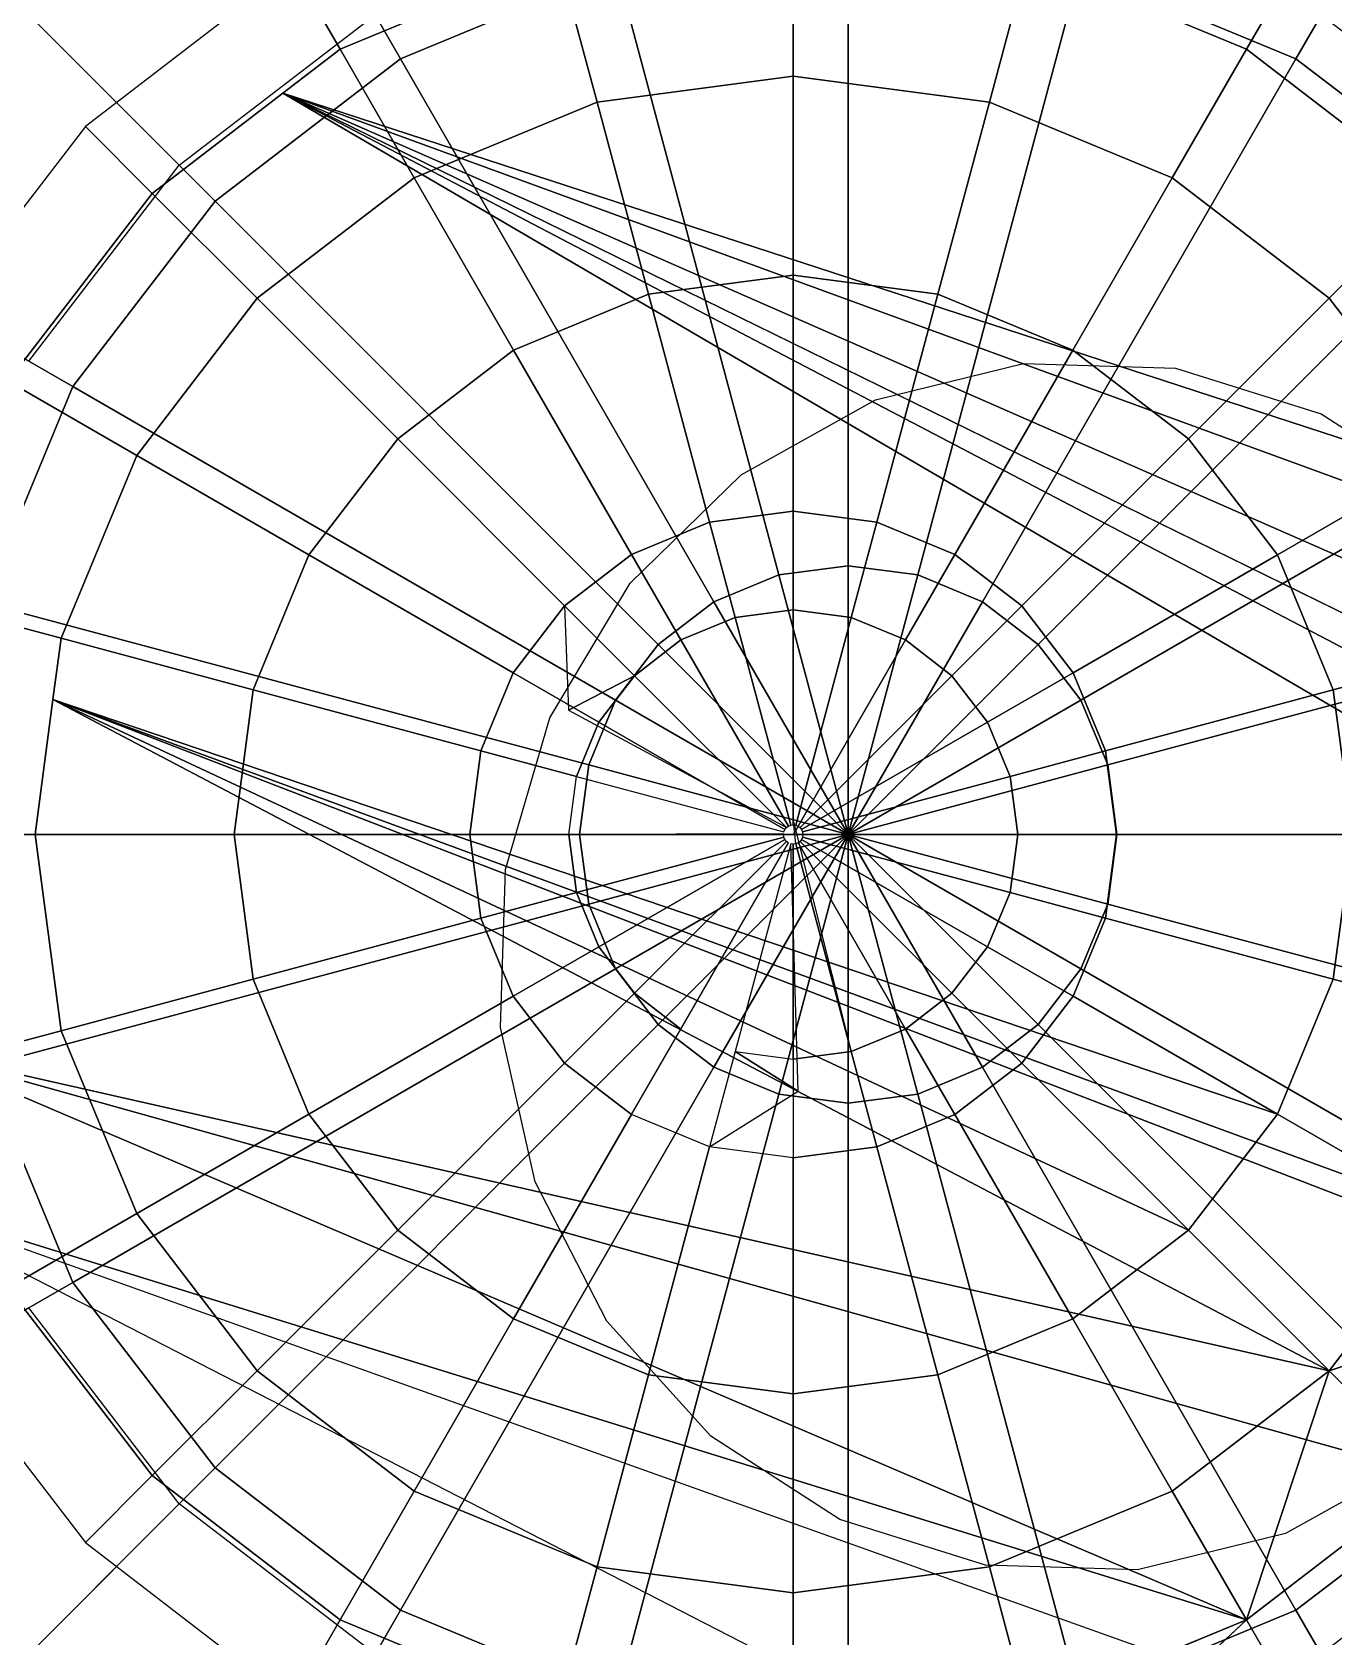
# Model space of a CAD drawing. Header units: metres. Extents: x 0 to 0.292, y 0 to 0.484.
# Drawn here: x 0.2359 to 0.24235, y 0.19054 to 0.19848 of the extents above; entities that cross this region are included whole.
import ezdxf

# ---------------------------------------------------------------- set-up
doc = ezdxf.new("R2010")
doc.units = ezdxf.units.M

msp = doc.modelspace()

# ---------------------------------------------------------------- linework, layer by layer
at = {"layer": '[0020_Red]'}
for p in [(0.2396954, 0.1945505, 0.1220666), (0.2396232, 0.194512, 0.1220666)]:
    msp.add_line(p, (0.2396713, 0.1945088, 0.121937), dxfattribs=at)
for points, invisible_edges in [([(0.237428, 0.1983942, 0.1074659), (0.2383888, 0.199295, 0.1056558), (0.2371937, 0.1988, 0.1056558)], 1), ([(0.2383888, 0.199295, 0.1056558), (0.237428, 0.1983942, 0.1074659), (0.2385101, 0.1988424, 0.1074659)], 1), ([(0.2387002, 0.198133, 0.1096583), (0.2396713, 0.1989952, 0.1074659), (0.2385101, 0.1988424, 0.1074659)], 1), ([(0.2396713, 0.1989952, 0.1074659), (0.2387002, 0.198133, 0.1096583), (0.2396713, 0.1982609, 0.1096583)], 1), ([(0.2396713, 0.1982609, 0.1096583), (0.2408324, 0.1988424, 0.1074659), (0.2396713, 0.1989952, 0.1074659)], 1), ([(0.2377952, 0.1977582, 0.1096583), (0.2385101, 0.1988424, 0.1074659), (0.237428, 0.1983942, 0.1074659)], 1), ([(0.2385101, 0.1988424, 0.1074659), (0.2377952, 0.1977582, 0.1096583), (0.2387002, 0.198133, 0.1096583)], 1), ([(0.2408324, 0.1988424, 0.1074659), (0.2396713, 0.1982609, 0.1096583), (0.2406424, 0.198133, 0.1096583)], 1), ([(0.2406424, 0.198133, 0.1096583), (0.2419145, 0.1983942, 0.1074659), (0.2408324, 0.1988424, 0.1074659)], 1), ([(0.2421488, 0.1988, 0.1056558), (0.2408324, 0.1988424, 0.1074659), (0.2419145, 0.1983942, 0.1074659)], 1), ([(0.2361675, 0.1980125, 0.1056558), (0.237428, 0.1983942, 0.1074659), (0.2371937, 0.1988, 0.1056558)], 1), ([(0.2419145, 0.1983942, 0.1074659), (0.243175, 0.1980125, 0.1056558), (0.2421488, 0.1988, 0.1056558)], 1), ([(0.237428, 0.1983942, 0.1074659), (0.2361675, 0.1980125, 0.1056558), (0.2364989, 0.1976812, 0.1074659)], 13), ([(0.237428, 0.1983942, 0.1074659), (0.2364989, 0.1976812, 0.1074659), (0.2371442, 0.1981764, 0.1074659)], 1), ([(0.2377952, 0.1977582, 0.1096583), (0.237428, 0.1983942, 0.1074659), (0.2371442, 0.1981764, 0.1074659)], 12), ([(0.2419145, 0.1983942, 0.1074659), (0.2406424, 0.198133, 0.1096583), (0.2415473, 0.1977582, 0.1096583)], 1), ([(0.2415473, 0.1977582, 0.1096583), (0.2428436, 0.1976812, 0.1074659), (0.2419145, 0.1983942, 0.1074659)], 1), ([(0.243175, 0.1980125, 0.1056558), (0.2419145, 0.1983942, 0.1074659), (0.2428436, 0.1976812, 0.1074659)], 1), ([(0.238955, 0.1971821, 0.1135604), (0.2396713, 0.1982609, 0.1096583), (0.2387002, 0.198133, 0.1096583)], 1), ([(0.2396713, 0.1982609, 0.1096583), (0.238955, 0.1971821, 0.1135604), (0.2396713, 0.1972764, 0.1135604)], 1), ([(0.2396713, 0.1972764, 0.1135604), (0.2406424, 0.198133, 0.1096583), (0.2396713, 0.1982609, 0.1096583)], 1), ([(0.2370181, 0.1971619, 0.1096583), (0.2371442, 0.1981764, 0.1074659), (0.2364989, 0.1976812, 0.1074659)], 1), ([(0.2371442, 0.1981764, 0.1074659), (0.2370181, 0.1971619, 0.1096583), (0.2377952, 0.1977582, 0.1096583)], 13), ([(0.2446263, 0.1945088, 0.1056558), (0.2444353, 0.1957981, 0.1056585), (0.2371442, 0.1981764, 0.1074659)], 1), ([(0.2444353, 0.1957981, 0.1056585), (0.2440048, 0.19567, 0.1074659), (0.2371442, 0.1981764, 0.1074659)], 1), ([(0.2382875, 0.1969056, 0.1135604), (0.2387002, 0.198133, 0.1096583), (0.2377952, 0.1977582, 0.1096583)], 1), ([(0.2387002, 0.198133, 0.1096583), (0.2382875, 0.1969056, 0.1135604), (0.238955, 0.1971821, 0.1135604)], 1), ([(0.2406424, 0.198133, 0.1096583), (0.2396713, 0.1972764, 0.1135604), (0.2403876, 0.1971821, 0.1135604)], 1), ([(0.2403876, 0.1971821, 0.1135604), (0.2415473, 0.1977582, 0.1096583), (0.2406424, 0.198133, 0.1096583)], 1), ([(0.2353801, 0.1969863, 0.1056558), (0.2364989, 0.1976812, 0.1074659), (0.2361675, 0.1980125, 0.1056558)], 1), ([(0.2370181, 0.1971619, 0.1096583), (0.2382875, 0.1969056, 0.1135604), (0.2377952, 0.1977582, 0.1096583)], 1), ([(0.2415473, 0.1977582, 0.1096583), (0.2403876, 0.1971821, 0.1135604), (0.241055, 0.1969056, 0.1135604)], 1), ([(0.241055, 0.1969056, 0.1135604), (0.2423244, 0.1971619, 0.1096583), (0.2415473, 0.1977582, 0.1096583)], 1), ([(0.2428436, 0.1976812, 0.1074659), (0.2415473, 0.1977582, 0.1096583), (0.2423244, 0.1971619, 0.1096583)], 1), ([(0.2364989, 0.1976812, 0.1074659), (0.2353801, 0.1969863, 0.1056558), (0.2357859, 0.196752, 0.1074659)], 1), ([(0.2357859, 0.196752, 0.1074659), (0.2370181, 0.1971619, 0.1096583), (0.2364989, 0.1976812, 0.1074659)], 1), ([(0.2423244, 0.1971619, 0.1096583), (0.2435566, 0.196752, 0.1074659), (0.2428436, 0.1976812, 0.1074659)], 1), ([(0.239257, 0.1960547, 0.1170222), (0.2396713, 0.1972764, 0.1135604), (0.238955, 0.1971821, 0.1135604)], 1), ([(0.2396713, 0.1972764, 0.1135604), (0.239257, 0.1960547, 0.1170222), (0.2396713, 0.1961093, 0.1170222)], 1), ([(0.2396713, 0.1961093, 0.1170222), (0.2403876, 0.1971821, 0.1135604), (0.2396713, 0.1972764, 0.1135604)], 1), ([(0.238871, 0.1958948, 0.1170222), (0.238955, 0.1971821, 0.1135604), (0.2382875, 0.1969056, 0.1135604)], 1), ([(0.238955, 0.1971821, 0.1135604), (0.238871, 0.1958948, 0.1170222), (0.239257, 0.1960547, 0.1170222)], 1), ([(0.2403876, 0.1971821, 0.1135604), (0.2396713, 0.1961093, 0.1170222), (0.2400855, 0.1960547, 0.1170222)], 1), ([(0.2400855, 0.1960547, 0.1170222), (0.241055, 0.1969056, 0.1135604), (0.2403876, 0.1971821, 0.1135604)], 1), ([(0.2370181, 0.1971619, 0.1096583), (0.2357859, 0.196752, 0.1074659), (0.2364219, 0.1963848, 0.1096583)], 1), ([(0.2364219, 0.1963848, 0.1096583), (0.2377143, 0.1964658, 0.1135604), (0.2370181, 0.1971619, 0.1096583)], 1), ([(0.2382875, 0.1969056, 0.1135604), (0.2370181, 0.1971619, 0.1096583), (0.2377143, 0.1964658, 0.1135604)], 1), ([(0.2423244, 0.1971619, 0.1096583), (0.241055, 0.1969056, 0.1135604), (0.2416282, 0.1964658, 0.1135604)], 1), ([(0.2416282, 0.1964658, 0.1135604), (0.2429207, 0.1963848, 0.1096583), (0.2423244, 0.1971619, 0.1096583)], 1), ([(0.2435566, 0.196752, 0.1074659), (0.2423244, 0.1971619, 0.1096583), (0.2429207, 0.1963848, 0.1096583)], 1), ([(0.2377143, 0.1964658, 0.1135604), (0.238871, 0.1958948, 0.1170222), (0.2382875, 0.1969056, 0.1135604)], 1), ([(0.241055, 0.1969056, 0.1135604), (0.2400855, 0.1960547, 0.1170222), (0.2404715, 0.1958948, 0.1170222)], 1), ([(0.2404715, 0.1958948, 0.1170222), (0.2416282, 0.1964658, 0.1135604), (0.241055, 0.1969056, 0.1135604)], 1), ([(0.2353377, 0.19567, 0.1074659), (0.2364219, 0.1963848, 0.1096583), (0.2357859, 0.196752, 0.1074659)], 1), ([(0.2377143, 0.1964658, 0.1135604), (0.2364219, 0.1963848, 0.1096583), (0.2372745, 0.1958926, 0.1135604)], 1), ([(0.2372745, 0.1958926, 0.1135604), (0.2385396, 0.1956405, 0.1170222), (0.2377143, 0.1964658, 0.1135604)], 1), ([(0.238871, 0.1958948, 0.1170222), (0.2377143, 0.1964658, 0.1135604), (0.2385396, 0.1956405, 0.1170222)], 1), ([(0.2416282, 0.1964658, 0.1135604), (0.2404715, 0.1958948, 0.1170222), (0.240803, 0.1956405, 0.1170222)], 1), ([(0.240803, 0.1956405, 0.1170222), (0.242068, 0.1958926, 0.1135604), (0.2416282, 0.1964658, 0.1135604)], 1), ([(0.2429207, 0.1963848, 0.1096583), (0.2416282, 0.1964658, 0.1135604), (0.242068, 0.1958926, 0.1135604)], 1), ([(0.2364219, 0.1963848, 0.1096583), (0.2353377, 0.19567, 0.1074659), (0.236047, 0.1954799, 0.1096583)], 1), ([(0.236047, 0.1954799, 0.1096583), (0.2372745, 0.1958926, 0.1135604), (0.2364219, 0.1963848, 0.1096583)], 1), ([(0.242068, 0.1958926, 0.1135604), (0.2432955, 0.1954799, 0.1096583), (0.2429207, 0.1963848, 0.1096583)], 1), ([(0.2391156, 0.1954712, 0.1222011), (0.239257, 0.1960547, 0.1170222), (0.238871, 0.1958948, 0.1170222)], 1), ([(0.239257, 0.1960547, 0.1170222), (0.2391156, 0.1954712, 0.1222011), (0.2393836, 0.1955822, 0.1222011)], 1), ([(0.2393836, 0.1955822, 0.1222011), (0.2396713, 0.1961093, 0.1170222), (0.239257, 0.1960547, 0.1170222)], 1), ([(0.2396713, 0.1961093, 0.1170222), (0.2393836, 0.1955822, 0.1222011), (0.2396713, 0.1956201, 0.1222011)], 1), ([(0.2396713, 0.1956201, 0.1222011), (0.2400855, 0.1960547, 0.1170222), (0.2396713, 0.1961093, 0.1170222)], 1), ([(0.2400855, 0.1960547, 0.1170222), (0.2396713, 0.1956201, 0.1222011), (0.2399589, 0.1955822, 0.1222011)], 1), ([(0.2399589, 0.1955822, 0.1222011), (0.2404715, 0.1958948, 0.1170222), (0.2400855, 0.1960547, 0.1170222)], 1), ([(0.2385396, 0.1956405, 0.1170222), (0.2391156, 0.1954712, 0.1222011), (0.238871, 0.1958948, 0.1170222)], 1), ([(0.2404715, 0.1958948, 0.1170222), (0.2399589, 0.1955822, 0.1222011), (0.2402269, 0.1954712, 0.1222011)], 1), ([(0.2402269, 0.1954712, 0.1222011), (0.240803, 0.1956405, 0.1170222), (0.2404715, 0.1958948, 0.1170222)], 1), ([(0.2372745, 0.1958926, 0.1135604), (0.236047, 0.1954799, 0.1096583), (0.236998, 0.1952251, 0.1135604)], 1), ([(0.236998, 0.1952251, 0.1135604), (0.2382852, 0.195309, 0.1170222), (0.2372745, 0.1958926, 0.1135604)], 1), ([(0.2385396, 0.1956405, 0.1170222), (0.2372745, 0.1958926, 0.1135604), (0.2382852, 0.195309, 0.1170222)], 1), ([(0.242068, 0.1958926, 0.1135604), (0.240803, 0.1956405, 0.1170222), (0.2410573, 0.195309, 0.1170222)], 1), ([(0.2410573, 0.195309, 0.1170222), (0.2423445, 0.1952251, 0.1135604), (0.242068, 0.1958926, 0.1135604)], 1), ([(0.2432955, 0.1954799, 0.1096583), (0.242068, 0.1958926, 0.1135604), (0.2423445, 0.1952251, 0.1135604)], 1), ([(0.2359192, 0.1945088, 0.1096583), (0.2353377, 0.19567, 0.1074659), (0.2351848, 0.1945088, 0.1074659)], 1), ([(0.2353377, 0.19567, 0.1074659), (0.2359192, 0.1945088, 0.1096583), (0.236007, 0.1951761, 0.1096583)], 13), ([(0.2353377, 0.19567, 0.1074659), (0.236007, 0.1951761, 0.1096583), (0.236047, 0.1954799, 0.1096583)], 1), ([(0.2382852, 0.195309, 0.1170222), (0.2388855, 0.1952946, 0.1222011), (0.2385396, 0.1956405, 0.1170222)], 1), ([(0.2391156, 0.1954712, 0.1222011), (0.2385396, 0.1956405, 0.1170222), (0.2388855, 0.1952946, 0.1222011)], 1), ([(0.2396472, 0.1945505, 0.1220666), (0.2393836, 0.1955822, 0.1222011), (0.2391156, 0.1954712, 0.1222011)], 1), ([(0.2396588, 0.1945554, 0.1220666), (0.2396713, 0.1956201, 0.1222011), (0.2393836, 0.1955822, 0.1222011)], 1), ([(0.2393836, 0.1955822, 0.1222011), (0.2396472, 0.1945505, 0.1220666), (0.2396588, 0.1945554, 0.1220666)], 1), ([(0.2396713, 0.1956201, 0.1222011), (0.2396588, 0.1945554, 0.1220666), (0.2396713, 0.194557, 0.1220666)], 1), ([(0.2396837, 0.1945554, 0.1220666), (0.2396713, 0.1956201, 0.1222011), (0.2396713, 0.194557, 0.1220666)], 1), ([(0.2396713, 0.1956201, 0.1222011), (0.2396837, 0.1945554, 0.1220666), (0.2399589, 0.1955822, 0.1222011)], 1), ([(0.2396954, 0.1945505, 0.1220666), (0.2399589, 0.1955822, 0.1222011), (0.2396837, 0.1945554, 0.1220666)], 1), ([(0.2399589, 0.1955822, 0.1222011), (0.2396954, 0.1945505, 0.1220666), (0.2402269, 0.1954712, 0.1222011)], 1), ([(0.240803, 0.1956405, 0.1170222), (0.2402269, 0.1954712, 0.1222011), (0.2404571, 0.1952946, 0.1222011)], 1), ([(0.2404571, 0.1952946, 0.1222011), (0.2410573, 0.195309, 0.1170222), (0.240803, 0.1956405, 0.1170222)], 1), ([(0.236007, 0.1951761, 0.1096583), (0.236998, 0.1952251, 0.1135604), (0.236047, 0.1954799, 0.1096583)], 1), ([(0.2396372, 0.1945429, 0.1220666), (0.2391156, 0.1954712, 0.1222011), (0.2388855, 0.1952946, 0.1222011)], 1), ([(0.2391156, 0.1954712, 0.1222011), (0.2396372, 0.1945429, 0.1220666), (0.2396472, 0.1945505, 0.1220666)], 1), ([(0.2397053, 0.1945429, 0.1220666), (0.2402269, 0.1954712, 0.1222011), (0.2396954, 0.1945505, 0.1220666)], 1), ([(0.2402269, 0.1954712, 0.1222011), (0.2397053, 0.1945429, 0.1220666), (0.2404571, 0.1952946, 0.1222011)], 1), ([(0.2424388, 0.1945088, 0.1135604), (0.2432955, 0.1954799, 0.1096583), (0.2423445, 0.1952251, 0.1135604)], 1), ([(0.2382852, 0.195309, 0.1170222), (0.236998, 0.1952251, 0.1135604), (0.2381253, 0.194923, 0.1170222)], 1), ([(0.2381253, 0.194923, 0.1170222), (0.2387089, 0.1950644, 0.1222011), (0.2382852, 0.195309, 0.1170222)], 1), ([(0.2388855, 0.1952946, 0.1222011), (0.2382852, 0.195309, 0.1170222), (0.2387089, 0.1950644, 0.1222011)], 1), ([(0.2396295, 0.1945329, 0.1220666), (0.2388855, 0.1952946, 0.1222011), (0.2387089, 0.1950644, 0.1222011)], 1), ([(0.2388855, 0.1952946, 0.1222011), (0.2396295, 0.1945329, 0.1220666), (0.2396372, 0.1945429, 0.1220666)], 1), ([(0.239713, 0.1945329, 0.1220666), (0.2404571, 0.1952946, 0.1222011), (0.2397053, 0.1945429, 0.1220666)], 1), ([(0.2404571, 0.1952946, 0.1222011), (0.239713, 0.1945329, 0.1220666), (0.2406337, 0.1950644, 0.1222011)], 1), ([(0.2410573, 0.195309, 0.1170222), (0.2404571, 0.1952946, 0.1222011), (0.2406337, 0.1950644, 0.1222011)], 1), ([(0.2406337, 0.1950644, 0.1222011), (0.2412172, 0.194923, 0.1170222), (0.2410573, 0.195309, 0.1170222)], 1), ([(0.2423445, 0.1952251, 0.1135604), (0.2410573, 0.195309, 0.1170222), (0.2412172, 0.194923, 0.1170222)], 1), ([(0.236998, 0.1952251, 0.1135604), (0.2359192, 0.1945088, 0.1096583), (0.2369037, 0.1945088, 0.1135604)], 1), ([(0.2359192, 0.1945088, 0.1096583), (0.236998, 0.1952251, 0.1135604), (0.236007, 0.1951761, 0.1096583)], 3), ([(0.2380708, 0.1945088, 0.1170222), (0.236998, 0.1952251, 0.1135604), (0.2369037, 0.1945088, 0.1135604)], 1), ([(0.236998, 0.1952251, 0.1135604), (0.2380708, 0.1945088, 0.1170222), (0.2381253, 0.194923, 0.1170222)], 1), ([(0.2412717, 0.1945088, 0.1170222), (0.2423445, 0.1952251, 0.1135604), (0.2412172, 0.194923, 0.1170222)], 1), ([(0.2423445, 0.1952251, 0.1135604), (0.2412717, 0.1945088, 0.1170222), (0.2424388, 0.1945088, 0.1135604)], 1), ([(0.2387089, 0.1950644, 0.1222011), (0.2381253, 0.194923, 0.1170222), (0.2385978, 0.1947964, 0.1222011)], 1), ([(0.2396247, 0.1945213, 0.1220666), (0.2387089, 0.1950644, 0.1222011), (0.2385978, 0.1947964, 0.1222011)], 1), ([(0.2387089, 0.1950644, 0.1222011), (0.2396247, 0.1945213, 0.1220666), (0.2396295, 0.1945329, 0.1220666)], 1), ([(0.2397178, 0.1945213, 0.1220666), (0.2406337, 0.1950644, 0.1222011), (0.239713, 0.1945329, 0.1220666)], 1), ([(0.2406337, 0.1950644, 0.1222011), (0.2397178, 0.1945213, 0.1220666), (0.2407447, 0.1947964, 0.1222011)], 1), ([(0.2412172, 0.194923, 0.1170222), (0.2406337, 0.1950644, 0.1222011), (0.2407447, 0.1947964, 0.1222011)], 1), ([(0.2380708, 0.1945088, 0.1170222), (0.2385978, 0.1947964, 0.1222011), (0.2381253, 0.194923, 0.1170222)], 1), ([(0.2407447, 0.1947964, 0.1222011), (0.2412717, 0.1945088, 0.1170222), (0.2412172, 0.194923, 0.1170222)], 1), ([(0.2385978, 0.1947964, 0.1222011), (0.2380708, 0.1945088, 0.1170222), (0.23856, 0.1945088, 0.1222011)], 1), ([(0.2397195, 0.1945088, 0.1220666), (0.2407447, 0.1947964, 0.1222011), (0.2397178, 0.1945213, 0.1220666)], 1), ([(0.2407447, 0.1947964, 0.1222011), (0.2397195, 0.1945088, 0.1220666), (0.2407825, 0.1945088, 0.1222011)], 1), ([(0.2412717, 0.1945088, 0.1170222), (0.2407447, 0.1947964, 0.1222011), (0.2407825, 0.1945088, 0.1222011)], 1), ([(0.2353258, 0.1934382, 0.1074659), (0.236047, 0.1935377, 0.1096583), (0.2351848, 0.1945088, 0.1074659)], 3), ([(0.2351848, 0.1945088, 0.1074659), (0.236047, 0.1935377, 0.1096583), (0.2359192, 0.1945088, 0.1096583)], 1), ([(0.236998, 0.1937925, 0.1135604), (0.2359192, 0.1945088, 0.1096583), (0.236047, 0.1935377, 0.1096583)], 1), ([(0.2359192, 0.1945088, 0.1096583), (0.236998, 0.1937925, 0.1135604), (0.2369037, 0.1945088, 0.1135604)], 1), ([(0.2381253, 0.1940946, 0.1170222), (0.2369037, 0.1945088, 0.1135604), (0.236998, 0.1937925, 0.1135604)], 1), ([(0.2369037, 0.1945088, 0.1135604), (0.2381253, 0.1940946, 0.1170222), (0.2380708, 0.1945088, 0.1170222)], 1), ([(0.2385978, 0.1942212, 0.1222011), (0.2380708, 0.1945088, 0.1170222), (0.2381253, 0.1940946, 0.1170222)], 1), ([(0.2380708, 0.1945088, 0.1170222), (0.2385978, 0.1942212, 0.1222011), (0.23856, 0.1945088, 0.1222011)], 1), ([(0.2385978, 0.1942212, 0.1222011), (0.2396232, 0.194512, 0.1220666), (0.23856, 0.1945088, 0.1222011)], 1), ([(0.2396232, 0.194512, 0.1220666), (0.2385978, 0.1942212, 0.1222011), (0.2396247, 0.1944963, 0.1220666)], 1), ([(0.2387089, 0.1939532, 0.1222011), (0.2396247, 0.1944963, 0.1220666), (0.2385978, 0.1942212, 0.1222011)], 1), ([(0.2396247, 0.1944963, 0.1220666), (0.2387089, 0.1939532, 0.1222011), (0.2396295, 0.1944847, 0.1220666)], 1), ([(0.2388855, 0.193723, 0.1222011), (0.2396295, 0.1944847, 0.1220666), (0.2387089, 0.1939532, 0.1222011)], 1), ([(0.2396295, 0.1944847, 0.1220666), (0.2388855, 0.193723, 0.1222011), (0.2396372, 0.1944747, 0.1220666)], 1), ([(0.2391156, 0.1935464, 0.1222011), (0.2396372, 0.1944747, 0.1220666), (0.2388855, 0.193723, 0.1222011)], 1), ([(0.2396372, 0.1944747, 0.1220666), (0.2391156, 0.1935464, 0.1222011), (0.2396472, 0.1944671, 0.1220666)], 1), ([(0.2399589, 0.1934354, 0.1222011), (0.2396954, 0.1944671, 0.1220666), (0.2396837, 0.1944622, 0.1220666)], 1), ([(0.2402269, 0.1935464, 0.1222011), (0.2397053, 0.1944747, 0.1220666), (0.2396954, 0.1944671, 0.1220666)], 1), ([(0.2396954, 0.1944671, 0.1220666), (0.2399589, 0.1934354, 0.1222011), (0.2402269, 0.1935464, 0.1222011)], 1), ([(0.2404571, 0.193723, 0.1222011), (0.239713, 0.1944847, 0.1220666), (0.2397053, 0.1944747, 0.1220666)], 1), ([(0.2397053, 0.1944747, 0.1220666), (0.2402269, 0.1935464, 0.1222011), (0.2404571, 0.193723, 0.1222011)], 1), ([(0.2406337, 0.1939532, 0.1222011), (0.2397178, 0.1944963, 0.1220666), (0.239713, 0.1944847, 0.1220666)], 1), ([(0.239713, 0.1944847, 0.1220666), (0.2404571, 0.193723, 0.1222011), (0.2406337, 0.1939532, 0.1222011)], 1), ([(0.2407447, 0.1942212, 0.1222011), (0.2397195, 0.1945088, 0.1220666), (0.2397178, 0.1944963, 0.1220666)], 1), ([(0.2397178, 0.1944963, 0.1220666), (0.2406337, 0.1939532, 0.1222011), (0.2407447, 0.1942212, 0.1222011)], 1), ([(0.2397195, 0.1945088, 0.1220666), (0.2407447, 0.1942212, 0.1222011), (0.2407825, 0.1945088, 0.1222011)], 1), ([(0.2412717, 0.1945088, 0.1170222), (0.2407447, 0.1942212, 0.1222011), (0.2412172, 0.1940946, 0.1170222)], 1), ([(0.2407447, 0.1942212, 0.1222011), (0.2412717, 0.1945088, 0.1170222), (0.2407825, 0.1945088, 0.1222011)], 1), ([(0.2424388, 0.1945088, 0.1135604), (0.2412172, 0.1940946, 0.1170222), (0.2423445, 0.1937925, 0.1135604)], 1), ([(0.2412172, 0.1940946, 0.1170222), (0.2424388, 0.1945088, 0.1135604), (0.2412717, 0.1945088, 0.1170222)], 1), ([(0.2434233, 0.1945088, 0.1096583), (0.2423445, 0.1937925, 0.1135604), (0.2432955, 0.1935377, 0.1096583)], 1), ([(0.2423445, 0.1937925, 0.1135604), (0.2434233, 0.1945088, 0.1096583), (0.2424388, 0.1945088, 0.1135604)], 1), ([(0.2396713, 0.1933975, 0.1222011), (0.2396588, 0.1944622, 0.1220666), (0.2393836, 0.1934354, 0.1222011)], 1), ([(0.2396588, 0.1944622, 0.1220666), (0.2396713, 0.1933975, 0.1222011), (0.2396713, 0.1944606, 0.1220666)], 1), ([(0.2396713, 0.1944606, 0.1220666), (0.2399589, 0.1934354, 0.1222011), (0.2396837, 0.1944622, 0.1220666)], 1), ([(0.2399589, 0.1934354, 0.1222011), (0.2396713, 0.1944606, 0.1220666), (0.2396713, 0.1933975, 0.1222011)], 1), ([(0.2381253, 0.1940946, 0.1170222), (0.2387089, 0.1939532, 0.1222011), (0.2385978, 0.1942212, 0.1222011)], 1), ([(0.2406337, 0.1939532, 0.1222011), (0.2412172, 0.1940946, 0.1170222), (0.2407447, 0.1942212, 0.1222011)], 1), ([(0.236998, 0.1937925, 0.1135604), (0.2382852, 0.1937086, 0.1170222), (0.2381253, 0.1940946, 0.1170222)], 1), ([(0.2387089, 0.1939532, 0.1222011), (0.2381253, 0.1940946, 0.1170222), (0.2382852, 0.1937086, 0.1170222)], 1), ([(0.2412172, 0.1940946, 0.1170222), (0.2406337, 0.1939532, 0.1222011), (0.2410573, 0.1937086, 0.1170222)], 1), ([(0.2410573, 0.1937086, 0.1170222), (0.2423445, 0.1937925, 0.1135604), (0.2412172, 0.1940946, 0.1170222)], 1), ([(0.2382852, 0.1937086, 0.1170222), (0.2388855, 0.193723, 0.1222011), (0.2387089, 0.1939532, 0.1222011)], 1), ([(0.2404571, 0.193723, 0.1222011), (0.2410573, 0.1937086, 0.1170222), (0.2406337, 0.1939532, 0.1222011)], 1), ([(0.236047, 0.1935377, 0.1096583), (0.2372745, 0.193125, 0.1135604), (0.236998, 0.1937925, 0.1135604)], 1), ([(0.2382852, 0.1937086, 0.1170222), (0.236998, 0.1937925, 0.1135604), (0.2372745, 0.193125, 0.1135604)], 1), ([(0.2423445, 0.1937925, 0.1135604), (0.2410573, 0.1937086, 0.1170222), (0.242068, 0.193125, 0.1135604)], 1), ([(0.242068, 0.193125, 0.1135604), (0.2432955, 0.1935377, 0.1096583), (0.2423445, 0.1937925, 0.1135604)], 1), ([(0.2372745, 0.193125, 0.1135604), (0.2385396, 0.1933771, 0.1170222), (0.2382852, 0.1937086, 0.1170222)], 1), ([(0.2388855, 0.193723, 0.1222011), (0.2382852, 0.1937086, 0.1170222), (0.2385396, 0.1933771, 0.1170222)], 1), ([(0.238871, 0.1931228, 0.1170222), (0.2388855, 0.193723, 0.1222011), (0.2385396, 0.1933771, 0.1170222)], 1), ([(0.2388855, 0.193723, 0.1222011), (0.238871, 0.1931228, 0.1170222), (0.2391156, 0.1935464, 0.1222011)], 1), ([(0.2404715, 0.1931228, 0.1170222), (0.2404571, 0.193723, 0.1222011), (0.2402269, 0.1935464, 0.1222011)], 1), ([(0.2404571, 0.193723, 0.1222011), (0.2404715, 0.1931228, 0.1170222), (0.240803, 0.1933771, 0.1170222)], 1), ([(0.2410573, 0.1937086, 0.1170222), (0.2404571, 0.193723, 0.1222011), (0.240803, 0.1933771, 0.1170222)], 1), ([(0.240803, 0.1933771, 0.1170222), (0.242068, 0.193125, 0.1135604), (0.2410573, 0.1937086, 0.1170222)], 1), ([(0.236047, 0.1935377, 0.1096583), (0.2353258, 0.1934382, 0.1074659), (0.2353377, 0.1933476, 0.1074659)], 1), ([(0.2353377, 0.1933476, 0.1074659), (0.2364219, 0.1926328, 0.1096583), (0.236047, 0.1935377, 0.1096583)], 1), ([(0.2372745, 0.193125, 0.1135604), (0.236047, 0.1935377, 0.1096583), (0.2364219, 0.1926328, 0.1096583)], 1), ([(0.2399589, 0.1934354, 0.1222011), (0.2404715, 0.1931228, 0.1170222), (0.2402269, 0.1935464, 0.1222011)], 1), ([(0.2432955, 0.1935377, 0.1096583), (0.242068, 0.193125, 0.1135604), (0.2429207, 0.1926328, 0.1096583)], 1), ([(0.2399589, 0.1934354, 0.1222011), (0.2396713, 0.1929083, 0.1170222), (0.2400855, 0.1929629, 0.1170222)], 1), ([(0.2396713, 0.1929083, 0.1170222), (0.2399589, 0.1934354, 0.1222011), (0.2396713, 0.1933975, 0.1222011)], 1), ([(0.2404715, 0.1931228, 0.1170222), (0.2399589, 0.1934354, 0.1222011), (0.2400855, 0.1929629, 0.1170222)], 1), ([(0.2385396, 0.1933771, 0.1170222), (0.2372745, 0.193125, 0.1135604), (0.2377143, 0.1925518, 0.1135604)], 1), ([(0.2382875, 0.192112, 0.1135604), (0.2385396, 0.1933771, 0.1170222), (0.2377143, 0.1925518, 0.1135604)], 1), ([(0.2385396, 0.1933771, 0.1170222), (0.2382875, 0.192112, 0.1135604), (0.238871, 0.1931228, 0.1170222)], 1), ([(0.241055, 0.192112, 0.1135604), (0.240803, 0.1933771, 0.1170222), (0.2404715, 0.1931228, 0.1170222)], 1), ([(0.240803, 0.1933771, 0.1170222), (0.241055, 0.192112, 0.1135604), (0.2416282, 0.1925518, 0.1135604)], 1), ([(0.242068, 0.193125, 0.1135604), (0.240803, 0.1933771, 0.1170222), (0.2416282, 0.1925518, 0.1135604)], 1), ([(0.2364219, 0.1926328, 0.1096583), (0.2353377, 0.1933476, 0.1074659), (0.2357859, 0.1922656, 0.1074659)], 1), ([(0.2364219, 0.1926328, 0.1096583), (0.2377143, 0.1925518, 0.1135604), (0.2372745, 0.193125, 0.1135604)], 1), ([(0.2382875, 0.192112, 0.1135604), (0.239257, 0.1929629, 0.1170222), (0.238871, 0.1931228, 0.1170222)], 1), ([(0.2403876, 0.1918355, 0.1135604), (0.2404715, 0.1931228, 0.1170222), (0.2400855, 0.1929629, 0.1170222)], 1), ([(0.2404715, 0.1931228, 0.1170222), (0.2403876, 0.1918355, 0.1135604), (0.241055, 0.192112, 0.1135604)], 1), ([(0.2416282, 0.1925518, 0.1135604), (0.2429207, 0.1926328, 0.1096583), (0.242068, 0.193125, 0.1135604)], 1), ([(0.239257, 0.1929629, 0.1170222), (0.2382875, 0.192112, 0.1135604), (0.238955, 0.1918355, 0.1135604)], 1), ([(0.238955, 0.1918355, 0.1135604), (0.2396713, 0.1929083, 0.1170222), (0.239257, 0.1929629, 0.1170222)], 1), ([(0.2396713, 0.1929083, 0.1170222), (0.2403876, 0.1918355, 0.1135604), (0.2400855, 0.1929629, 0.1170222)], 1), ([(0.2396713, 0.1929083, 0.1170222), (0.238955, 0.1918355, 0.1135604), (0.2396713, 0.1917412, 0.1135604)], 1), ([(0.2403876, 0.1918355, 0.1135604), (0.2396713, 0.1929083, 0.1170222), (0.2396713, 0.1917412, 0.1135604)], 1), ([(0.2419159, 0.1903007, 0.1056558), (0.2419145, 0.1906234, 0.1074659), (0.2350879, 0.1927365, 0.1056558)], 13), ([(0.2350879, 0.1927365, 0.1056558), (0.2357507, 0.1925001, 0.1056558), (0.2419159, 0.1903007, 0.1056558)], 12), ([(0.2350879, 0.1927365, 0.1056558), (0.2405872, 0.1899109, 0.1056558), (0.2358055, 0.1923678, 0.1056558)], 1), ([(0.2405872, 0.1899109, 0.1056558), (0.2350879, 0.1927365, 0.1056558), (0.2419145, 0.1906234, 0.1074659)], 13), ([(0.2357859, 0.1922656, 0.1074659), (0.2370181, 0.1918557, 0.1096583), (0.2364219, 0.1926328, 0.1096583)], 1), ([(0.2377143, 0.1925518, 0.1135604), (0.2364219, 0.1926328, 0.1096583), (0.2370181, 0.1918557, 0.1096583)], 1), ([(0.2429207, 0.1926328, 0.1096583), (0.2416282, 0.1925518, 0.1135604), (0.2423244, 0.1918557, 0.1096583)], 1), ([(0.2377952, 0.1912594, 0.1096583), (0.2377143, 0.1925518, 0.1135604), (0.2370181, 0.1918557, 0.1096583)], 1), ([(0.2377143, 0.1925518, 0.1135604), (0.2377952, 0.1912594, 0.1096583), (0.2382875, 0.192112, 0.1135604)], 1), ([(0.2415473, 0.1912594, 0.1096583), (0.2416282, 0.1925518, 0.1135604), (0.241055, 0.192112, 0.1135604)], 1), ([(0.2416282, 0.1925518, 0.1135604), (0.2415473, 0.1912594, 0.1096583), (0.2423244, 0.1918557, 0.1096583)], 1), ([(0.2353801, 0.1920313, 0.1056558), (0.2364989, 0.1913364, 0.1074659), (0.2357859, 0.1922656, 0.1074659)], 1), ([(0.2370181, 0.1918557, 0.1096583), (0.2357859, 0.1922656, 0.1074659), (0.2364989, 0.1913364, 0.1074659)], 1), ([(0.2377952, 0.1912594, 0.1096583), (0.238955, 0.1918355, 0.1135604), (0.2382875, 0.192112, 0.1135604)], 1), ([(0.2406424, 0.1908846, 0.1096583), (0.241055, 0.192112, 0.1135604), (0.2403876, 0.1918355, 0.1135604)], 1), ([(0.241055, 0.192112, 0.1135604), (0.2406424, 0.1908846, 0.1096583), (0.2415473, 0.1912594, 0.1096583)], 1), ([(0.2364989, 0.1913364, 0.1074659), (0.2353801, 0.1920313, 0.1056558), (0.2361675, 0.191005, 0.1056558)], 1), ([(0.237428, 0.1906234, 0.1074659), (0.2370181, 0.1918557, 0.1096583), (0.2364989, 0.1913364, 0.1074659)], 1), ([(0.2370181, 0.1918557, 0.1096583), (0.237428, 0.1906234, 0.1074659), (0.2377952, 0.1912594, 0.1096583)], 1), ([(0.238955, 0.1918355, 0.1135604), (0.2377952, 0.1912594, 0.1096583), (0.2387002, 0.1908846, 0.1096583)], 1), ([(0.2387002, 0.1908846, 0.1096583), (0.2396713, 0.1917412, 0.1135604), (0.238955, 0.1918355, 0.1135604)], 1), ([(0.2396713, 0.1917412, 0.1135604), (0.2406424, 0.1908846, 0.1096583), (0.2403876, 0.1918355, 0.1135604)], 1), ([(0.2396713, 0.1917412, 0.1135604), (0.2387002, 0.1908846, 0.1096583), (0.2396713, 0.1907567, 0.1096583)], 1), ([(0.2406424, 0.1908846, 0.1096583), (0.2396713, 0.1917412, 0.1135604), (0.2396713, 0.1907567, 0.1096583)], 1), ([(0.2371937, 0.1902176, 0.1056558), (0.2364989, 0.1913364, 0.1074659), (0.2361675, 0.191005, 0.1056558)], 1), ([(0.2364989, 0.1913364, 0.1074659), (0.2371937, 0.1902176, 0.1056558), (0.237428, 0.1906234, 0.1074659)], 1), ([(0.2421488, 0.1902176, 0.1056558), (0.2428436, 0.1913364, 0.1074659), (0.2419145, 0.1906234, 0.1074659)], 1), ([(0.2428436, 0.1913364, 0.1074659), (0.2421488, 0.1902176, 0.1056558), (0.243175, 0.191005, 0.1056558)], 1), ([(0.237428, 0.1906234, 0.1074659), (0.2387002, 0.1908846, 0.1096583), (0.2377952, 0.1912594, 0.1096583)], 1), ([(0.2408324, 0.1901752, 0.1074659), (0.2415473, 0.1912594, 0.1096583), (0.2406424, 0.1908846, 0.1096583)], 1), ([(0.2415473, 0.1912594, 0.1096583), (0.2408324, 0.1901752, 0.1074659), (0.2419145, 0.1906234, 0.1074659)], 1), ([(0.2387002, 0.1908846, 0.1096583), (0.237428, 0.1906234, 0.1074659), (0.2385101, 0.1901752, 0.1074659)], 1), ([(0.2396713, 0.1900224, 0.1074659), (0.2387002, 0.1908846, 0.1096583), (0.2385101, 0.1901752, 0.1074659)], 1), ([(0.2387002, 0.1908846, 0.1096583), (0.2396713, 0.1900224, 0.1074659), (0.2396713, 0.1907567, 0.1096583)], 1), ([(0.2406424, 0.1908846, 0.1096583), (0.2396713, 0.1900224, 0.1074659), (0.2408324, 0.1901752, 0.1074659)], 1), ([(0.2396713, 0.1900224, 0.1074659), (0.2406424, 0.1908846, 0.1096583), (0.2396713, 0.1907567, 0.1096583)], 1), ([(0.2371937, 0.1902176, 0.1056558), (0.2385101, 0.1901752, 0.1074659), (0.237428, 0.1906234, 0.1074659)], 1), ([(0.2405872, 0.1899109, 0.1056558), (0.2419145, 0.1906234, 0.1074659), (0.2409537, 0.1897226, 0.1056558)], 1), ([(0.2419145, 0.1906234, 0.1074659), (0.2419159, 0.1903007, 0.1056558), (0.2421488, 0.1902176, 0.1056558)], 1)]:
    msp.add_3dface(points, dxfattribs=dict(at, invisible_edges=invisible_edges))
for points in [[(0.2434233, 0.1945088, 0.1096583), (0.2441577, 0.1945088, 0.1074659), (0.2371442, 0.1981764, 0.1074659)], [(0.2434233, 0.1945088, 0.1096583), (0.2371442, 0.1981764, 0.1074659), (0.2432955, 0.1954799, 0.1096583)], [(0.2432955, 0.1954799, 0.1096583), (0.2371442, 0.1981764, 0.1074659), (0.2440048, 0.19567, 0.1074659)], [(0.2441577, 0.1945088, 0.1074659), (0.2446263, 0.1945088, 0.1056558), (0.2371442, 0.1981764, 0.1074659)], [(0.2385595, 0.1951232, 0.124009), (0.2388855, 0.1952946, 0.1222011), (0.2385396, 0.1956405, 0.1170222)], [(0.2388855, 0.1952946, 0.1222011), (0.2385595, 0.1951232, 0.124009), (0.2396372, 0.1945429, 0.1220666)], [(0.2416282, 0.1925518, 0.1135604), (0.2423244, 0.1918557, 0.1096583), (0.236007, 0.1951761, 0.1096583)], [(0.242068, 0.193125, 0.1135604), (0.2416282, 0.1925518, 0.1135604), (0.236007, 0.1951761, 0.1096583)], [(0.242068, 0.193125, 0.1135604), (0.236007, 0.1951761, 0.1096583), (0.2429207, 0.1926328, 0.1096583)], [(0.2423244, 0.1918557, 0.1096583), (0.2435566, 0.1922656, 0.1074659), (0.236007, 0.1951761, 0.1096583)], [(0.236007, 0.1951761, 0.1096583), (0.2435566, 0.1922656, 0.1074659), (0.2429207, 0.1926328, 0.1096583)], [(0.2396729, 0.1945709, 0.1221898), (0.2399589, 0.1934354, 0.1222011), (0.2396837, 0.1944622, 0.1220666)], [(0.2396588, 0.1944622, 0.1220666), (0.2393836, 0.1934354, 0.1222011), (0.2396951, 0.1932388, 0.124009)], [(0.2423244, 0.1918557, 0.1096583), (0.2353258, 0.1934382, 0.1074659), (0.2428436, 0.1913364, 0.1074659)], [(0.2423244, 0.1918557, 0.1096583), (0.2419145, 0.1906234, 0.1074659), (0.2353258, 0.1934382, 0.1074659)], [(0.2428436, 0.1913364, 0.1074659), (0.2353258, 0.1934382, 0.1074659), (0.2419145, 0.1906234, 0.1074659)], [(0.2393836, 0.1934354, 0.1222011), (0.239257, 0.1929629, 0.1170222), (0.2396951, 0.1932388, 0.124009)], [(0.2429207, 0.1926328, 0.1096583), (0.2423244, 0.1918557, 0.1096583), (0.2435566, 0.1922656, 0.1074659)], [(0.2435566, 0.1922656, 0.1074659), (0.2423244, 0.1918557, 0.1096583), (0.2428436, 0.1913364, 0.1074659)], [(0.2415473, 0.1912594, 0.1096583), (0.2419145, 0.1906234, 0.1074659), (0.2423244, 0.1918557, 0.1096583)], [(0.2423244, 0.1918557, 0.1096583), (0.2419145, 0.1906234, 0.1074659), (0.2428436, 0.1913364, 0.1074659)], [(0.2408324, 0.1901752, 0.1074659), (0.2409537, 0.1897226, 0.1056558), (0.2419145, 0.1906234, 0.1074659)], [(0.2419145, 0.1906234, 0.1074659), (0.2409537, 0.1897226, 0.1056558), (0.2421488, 0.1902176, 0.1056558)]]:
    msp.add_3dface(points, dxfattribs=at)
at = {"layer": '[0025_Coral]', "invisible_edges": 1}
for points in [[(0.2416062, 0.2007132, 0.1263567), (0.2421597, 0.198347, 0.1317634), (0.2410908, 0.1987898, 0.1317634)], [(0.2421597, 0.198347, 0.1317634), (0.2416062, 0.2007132, 0.1263567), (0.2431553, 0.2000715, 0.1263567)], [(0.2377277, 0.198347, 0.1317634), (0.2354018, 0.1990507, 0.1263567), (0.2367321, 0.2000715, 0.1263567)], [(0.2367321, 0.2000715, 0.1263567), (0.2387966, 0.1987898, 0.1317634), (0.2377277, 0.198347, 0.1317634)], [(0.2444856, 0.1990507, 0.1263567), (0.2421597, 0.198347, 0.1317634), (0.2431553, 0.2000715, 0.1263567)], [(0.2366326, 0.1978199, 0.1056558), (0.2369747, 0.1996512, 0.1078637), (0.235745, 0.1987076, 0.1078637)], [(0.2369747, 0.1996512, 0.1078637), (0.2366326, 0.1978199, 0.1056558), (0.2376024, 0.198564, 0.1056558)], [(0.2432548, 0.1978199, 0.1056558), (0.2429127, 0.1996512, 0.1078637), (0.242285, 0.198564, 0.1056558)], [(0.2368098, 0.1976427, 0.1317634), (0.234381, 0.1977204, 0.1263567), (0.2354018, 0.1990507, 0.1263567)], [(0.2354018, 0.1990507, 0.1263567), (0.2377277, 0.198347, 0.1317634), (0.2368098, 0.1976427, 0.1317634)], [(0.2421597, 0.198347, 0.1317634), (0.2444856, 0.1990507, 0.1263567), (0.2430776, 0.1976427, 0.1317634)], [(0.2399437, 0.1958384, 0.136325), (0.2387966, 0.1987898, 0.1317634), (0.2399437, 0.1989408, 0.1317634)], [(0.2402878, 0.1957931, 0.136325), (0.2399437, 0.1989408, 0.1317634), (0.2410908, 0.1987898, 0.1317634)], [(0.2399437, 0.1989408, 0.1317634), (0.2402878, 0.1957931, 0.136325), (0.2399437, 0.1958384, 0.136325)], [(0.2395996, 0.1957931, 0.136325), (0.2377277, 0.198347, 0.1317634), (0.2387966, 0.1987898, 0.1317634)], [(0.2387966, 0.1987898, 0.1317634), (0.2399437, 0.1958384, 0.136325), (0.2395996, 0.1957931, 0.136325)], [(0.2410908, 0.1987898, 0.1317634), (0.2406085, 0.1956602, 0.136325), (0.2402878, 0.1957931, 0.136325)], [(0.2406085, 0.1956602, 0.136325), (0.2410908, 0.1987898, 0.1317634), (0.2421597, 0.198347, 0.1317634)], [(0.2348013, 0.1974778, 0.1078637), (0.2366326, 0.1978199, 0.1056558), (0.235745, 0.1987076, 0.1078637)], [(0.2377277, 0.198347, 0.1317634), (0.2390036, 0.1954489, 0.136325), (0.2368098, 0.1976427, 0.1317634)], [(0.2377277, 0.198347, 0.1317634), (0.2395996, 0.1957931, 0.136325), (0.2392789, 0.1956602, 0.136325)], [(0.2390036, 0.1954489, 0.136325), (0.2377277, 0.198347, 0.1317634), (0.2392789, 0.1956602, 0.136325)], [(0.2421597, 0.198347, 0.1317634), (0.2408839, 0.1954489, 0.136325), (0.2406085, 0.1956602, 0.136325)], [(0.2408839, 0.1954489, 0.136325), (0.2421597, 0.198347, 0.1317634), (0.2430776, 0.1976427, 0.1317634)], [(0.2366326, 0.1978199, 0.1056558), (0.2348013, 0.1974778, 0.1078637), (0.2358885, 0.1968501, 0.1056558)], [(0.2361055, 0.1967248, 0.1317634), (0.2337394, 0.1961713, 0.1263567), (0.234381, 0.1977204, 0.1263567)], [(0.234381, 0.1977204, 0.1263567), (0.2368098, 0.1976427, 0.1317634), (0.2361055, 0.1967248, 0.1317634)], [(0.2368098, 0.1976427, 0.1317634), (0.2387923, 0.1951736, 0.136325), (0.2361055, 0.1967248, 0.1317634)], [(0.2387923, 0.1951736, 0.136325), (0.2368098, 0.1976427, 0.1317634), (0.2390036, 0.1954489, 0.136325)], [(0.2430776, 0.1976427, 0.1317634), (0.2410952, 0.1951736, 0.136325), (0.2408839, 0.1954489, 0.136325)], [(0.2410952, 0.1951736, 0.136325), (0.2430776, 0.1976427, 0.1317634), (0.2437819, 0.1967248, 0.1317634)], [(0.2337394, 0.1961713, 0.1263567), (0.2361055, 0.1967248, 0.1317634), (0.2356627, 0.1956559, 0.1317634)], [(0.2387923, 0.1951736, 0.136325), (0.2356627, 0.1956559, 0.1317634), (0.2361055, 0.1967248, 0.1317634)], [(0.2442247, 0.1956559, 0.1317634), (0.2410952, 0.1951736, 0.136325), (0.2437819, 0.1967248, 0.1317634)], [(0.2356627, 0.1956559, 0.1317634), (0.2386141, 0.1945088, 0.136325), (0.2355117, 0.1945088, 0.1317634)], [(0.2356627, 0.1956559, 0.1317634), (0.2387923, 0.1951736, 0.136325), (0.2386595, 0.1948529, 0.136325)], [(0.2386141, 0.1945088, 0.136325), (0.2356627, 0.1956559, 0.1317634), (0.2386595, 0.1948529, 0.136325)], [(0.2410952, 0.1951736, 0.136325), (0.2442247, 0.1956559, 0.1317634), (0.241228, 0.1948529, 0.136325)], [(0.2443757, 0.1945088, 0.1317634), (0.241228, 0.1948529, 0.136325), (0.2442247, 0.1956559, 0.1317634)], [(0.241228, 0.1948529, 0.136325), (0.2443757, 0.1945088, 0.1317634), (0.2412733, 0.1945088, 0.136325)], [(0.2355117, 0.1945088, 0.1317634), (0.2386595, 0.1941647, 0.136325), (0.2356627, 0.1933617, 0.1317634)], [(0.2386595, 0.1941647, 0.136325), (0.2355117, 0.1945088, 0.1317634), (0.2386141, 0.1945088, 0.136325)], [(0.241228, 0.1941647, 0.136325), (0.2443757, 0.1945088, 0.1317634), (0.2442247, 0.1933617, 0.1317634)], [(0.2443757, 0.1945088, 0.1317634), (0.241228, 0.1941647, 0.136325), (0.2412733, 0.1945088, 0.136325)], [(0.2387923, 0.193844, 0.136325), (0.2356627, 0.1933617, 0.1317634), (0.2386595, 0.1941647, 0.136325)], [(0.2442247, 0.1933617, 0.1317634), (0.2410952, 0.193844, 0.136325), (0.241228, 0.1941647, 0.136325)], [(0.2356627, 0.1933617, 0.1317634), (0.2387923, 0.193844, 0.136325), (0.2361055, 0.1922928, 0.1317634)], [(0.2387923, 0.193844, 0.136325), (0.2368098, 0.1913749, 0.1317634), (0.2361055, 0.1922928, 0.1317634)], [(0.2368098, 0.1913749, 0.1317634), (0.2387923, 0.193844, 0.136325), (0.2390036, 0.1935686, 0.136325)], [(0.2410952, 0.193844, 0.136325), (0.2430776, 0.1913749, 0.1317634), (0.2408839, 0.1935686, 0.136325)], [(0.2430776, 0.1913749, 0.1317634), (0.2410952, 0.193844, 0.136325), (0.2437819, 0.1922928, 0.1317634)], [(0.2410952, 0.193844, 0.136325), (0.2442247, 0.1933617, 0.1317634), (0.2437819, 0.1922928, 0.1317634)], [(0.2390036, 0.1935686, 0.136325), (0.2377277, 0.1906706, 0.1317634), (0.2368098, 0.1913749, 0.1317634)], [(0.2377277, 0.1906706, 0.1317634), (0.2390036, 0.1935686, 0.136325), (0.2392789, 0.1933573, 0.136325)], [(0.2408839, 0.1935686, 0.136325), (0.2421597, 0.1906706, 0.1317634), (0.2406085, 0.1933573, 0.136325)], [(0.2421597, 0.1906706, 0.1317634), (0.2408839, 0.1935686, 0.136325), (0.2430776, 0.1913749, 0.1317634)], [(0.2361055, 0.1922928, 0.1317634), (0.2337394, 0.1928463, 0.1263567), (0.2356627, 0.1933617, 0.1317634)], [(0.2392789, 0.1933573, 0.136325), (0.2387966, 0.1902278, 0.1317634), (0.2377277, 0.1906706, 0.1317634)], [(0.2387966, 0.1902278, 0.1317634), (0.2392789, 0.1933573, 0.136325), (0.2395996, 0.1932245, 0.136325)], [(0.2421597, 0.1906706, 0.1317634), (0.2402878, 0.1932245, 0.136325), (0.2406085, 0.1933573, 0.136325)], [(0.2395996, 0.1932245, 0.136325), (0.2399437, 0.1900768, 0.1317634), (0.2387966, 0.1902278, 0.1317634)], [(0.2399437, 0.1900768, 0.1317634), (0.2395996, 0.1932245, 0.136325), (0.2399437, 0.1931792, 0.136325)], [(0.2410908, 0.1902278, 0.1317634), (0.2399437, 0.1931792, 0.136325), (0.2402878, 0.1932245, 0.136325)], [(0.2402878, 0.1932245, 0.136325), (0.2421597, 0.1906706, 0.1317634), (0.2410908, 0.1902278, 0.1317634)], [(0.2399437, 0.1931792, 0.136325), (0.2410908, 0.1902278, 0.1317634), (0.2399437, 0.1900768, 0.1317634)], [(0.2337394, 0.1928463, 0.1263567), (0.2361055, 0.1922928, 0.1317634), (0.234381, 0.1912972, 0.1263567)], [(0.2368098, 0.1913749, 0.1317634), (0.234381, 0.1912972, 0.1263567), (0.2361055, 0.1922928, 0.1317634)], [(0.2348013, 0.1915398, 0.1078637), (0.2366326, 0.1911977, 0.1056558), (0.2358885, 0.1921675, 0.1056558)], [(0.2366326, 0.1911977, 0.1056558), (0.2348013, 0.1915398, 0.1078637), (0.235745, 0.19031, 0.1078637)], [(0.234381, 0.1912972, 0.1263567), (0.2368098, 0.1913749, 0.1317634), (0.2354018, 0.1899669, 0.1263567)], [(0.2368098, 0.1913749, 0.1317634), (0.2367321, 0.1889461, 0.1263567), (0.2354018, 0.1899669, 0.1263567)], [(0.2367321, 0.1889461, 0.1263567), (0.2368098, 0.1913749, 0.1317634), (0.2377277, 0.1906706, 0.1317634)], [(0.2430776, 0.1913749, 0.1317634), (0.2431553, 0.1889461, 0.1263567), (0.2421597, 0.1906706, 0.1317634)], [(0.235745, 0.19031, 0.1078637), (0.2376024, 0.1904536, 0.1056558), (0.2366326, 0.1911977, 0.1056558)], [(0.242285, 0.1904536, 0.1056558), (0.2441425, 0.19031, 0.1078637), (0.2432548, 0.1911977, 0.1056558)], [(0.2377277, 0.1906706, 0.1317634), (0.2382813, 0.1883044, 0.1263567), (0.2367321, 0.1889461, 0.1263567)], [(0.2382813, 0.1883044, 0.1263567), (0.2377277, 0.1906706, 0.1317634), (0.2387966, 0.1902278, 0.1317634)], [(0.2431553, 0.1889461, 0.1263567), (0.2410908, 0.1902278, 0.1317634), (0.2421597, 0.1906706, 0.1317634)]]:
    msp.add_3dface(points, dxfattribs=at)
at = {"layer": '[0025_Coral]'}
for points in [[(0.2399437, 0.1945088, 0.1385108), (0.2395996, 0.1957931, 0.136325), (0.2399437, 0.1958384, 0.136325)], [(0.2399437, 0.1945088, 0.1385108), (0.2399437, 0.1958384, 0.136325), (0.2402878, 0.1957931, 0.136325)], [(0.2399437, 0.1945088, 0.1385108), (0.2392789, 0.1956602, 0.136325), (0.2395996, 0.1957931, 0.136325)], [(0.2399437, 0.1945088, 0.1385108), (0.2402878, 0.1957931, 0.136325), (0.2406085, 0.1956602, 0.136325)], [(0.2399437, 0.1945088, 0.1385108), (0.2390036, 0.1954489, 0.136325), (0.2392789, 0.1956602, 0.136325)], [(0.2399437, 0.1945088, 0.1385108), (0.2406085, 0.1956602, 0.136325), (0.2408839, 0.1954489, 0.136325)], [(0.2390036, 0.1954489, 0.136325), (0.2399437, 0.1945088, 0.1385108), (0.2387923, 0.1951736, 0.136325)], [(0.2408839, 0.1954489, 0.136325), (0.2410952, 0.1951736, 0.136325), (0.2399437, 0.1945088, 0.1385108)], [(0.2387923, 0.1951736, 0.136325), (0.2399437, 0.1945088, 0.1385108), (0.2386595, 0.1948529, 0.136325)], [(0.2410952, 0.1951736, 0.136325), (0.241228, 0.1948529, 0.136325), (0.2399437, 0.1945088, 0.1385108)], [(0.2386595, 0.1948529, 0.136325), (0.2399437, 0.1945088, 0.1385108), (0.2386141, 0.1945088, 0.136325)], [(0.241228, 0.1948529, 0.136325), (0.2412733, 0.1945088, 0.136325), (0.2399437, 0.1945088, 0.1385108)], [(0.2399437, 0.1945088, 0.1385108), (0.2386595, 0.1941647, 0.136325), (0.2386141, 0.1945088, 0.136325)], [(0.2399437, 0.1945088, 0.1385108), (0.2387923, 0.193844, 0.136325), (0.2386595, 0.1941647, 0.136325)], [(0.2399437, 0.1945088, 0.1385108), (0.2390036, 0.1935686, 0.136325), (0.2387923, 0.193844, 0.136325)], [(0.2399437, 0.1945088, 0.1385108), (0.2392789, 0.1933573, 0.136325), (0.2390036, 0.1935686, 0.136325)], [(0.2399437, 0.1945088, 0.1385108), (0.2395996, 0.1932245, 0.136325), (0.2392789, 0.1933573, 0.136325)], [(0.2399437, 0.1945088, 0.1385108), (0.2399437, 0.1931792, 0.136325), (0.2395996, 0.1932245, 0.136325)], [(0.2399437, 0.1945088, 0.1385108), (0.2406085, 0.1933573, 0.136325), (0.2402878, 0.1932245, 0.136325)], [(0.2399437, 0.1945088, 0.1385108), (0.2408839, 0.1935686, 0.136325), (0.2406085, 0.1933573, 0.136325)], [(0.2399437, 0.1945088, 0.1385108), (0.2402878, 0.1932245, 0.136325), (0.2399437, 0.1931792, 0.136325)], [(0.2399437, 0.1945088, 0.1385108), (0.2410952, 0.193844, 0.136325), (0.2408839, 0.1935686, 0.136325)], [(0.2399437, 0.1945088, 0.1385108), (0.241228, 0.1941647, 0.136325), (0.2410952, 0.193844, 0.136325)], [(0.2399437, 0.1945088, 0.1385108), (0.2412733, 0.1945088, 0.136325), (0.241228, 0.1941647, 0.136325)]]:
    msp.add_3dface(points, dxfattribs=at)
at = {"layer": 'Material77'}
for points, invisible_edges in [([(0.2918563, 0.1983927), (0.1947095, 0.2148114), (0.201783, 0.2260906)], 13), ([(0.2918563, 0.1983927), (0.201783, 0.2260906), (0.2888824, 0.21137)], 3), ([(0.1908159, 0.2026221, 0.108), (0.2384664, 0.1950859, 0.1011328), (0.194748, 0.2158657, 0.1075059)], 3), ([(0.194748, 0.2158657, 0.1075059), (0.2384664, 0.1950859, 0.1011328), (0.2388642, 0.195752, 0.1010793)], 13), ([(0.194748, 0.2158657, 0.1075059), (0.2388642, 0.195752, 0.1010793), (0.2394138, 0.1962888, 0.1010034)], 13), ([(0.194748, 0.2158657, 0.1075059), (0.2394138, 0.1962888, 0.1010034), (0.2400778, 0.1966598, 0.1009101)], 13), ([(0.194748, 0.2158657, 0.1075059), (0.2400778, 0.1966598, 0.1009101), (0.2408111, 0.1968396, 0.100806)], 13), ([(0.194748, 0.2158657, 0.1075059), (0.2408111, 0.1968396, 0.100806), (0.2415635, 0.196816, 0.1006981)], 13), ([(0.194748, 0.2158657, 0.1075059), (0.2415635, 0.196816, 0.1006981), (0.2918759, 0.1989289, 0.0935)], 15), ([(0.29137, 0.1850879), (0.1907963, 0.2020858), (0.1947095, 0.2148114)], 13), ([(0.29137, 0.1850879), (0.1947095, 0.2148114), (0.2918563, 0.1983927)], 3), ([(0.2406225, 0.1908939, 0.1008019), (0.1908159, 0.2026221, 0.108), (0.1903101, 0.188781, 0.108)], 13), ([(0.1908159, 0.2026221, 0.108), (0.2406225, 0.1908939, 0.1008019), (0.2399021, 0.1911193, 0.1009063)], 13), ([(0.1908159, 0.2026221, 0.108), (0.2399021, 0.1911193, 0.1009063), (0.2392629, 0.1915311, 0.1010001)], 13), ([(0.1908159, 0.2026221, 0.108), (0.2392629, 0.1915311, 0.1010001), (0.2387484, 0.1921012, 0.1010768)], 13), ([(0.1908159, 0.2026221, 0.108), (0.2387484, 0.1921012, 0.1010768), (0.2383936, 0.1927909, 0.1011312)], 13), ([(0.1908159, 0.2026221, 0.108), (0.2383936, 0.1927909, 0.1011312), (0.2382229, 0.1935531, 0.1011597)], 13), ([(0.1908159, 0.2026221, 0.108), (0.2382229, 0.1935531, 0.1011597), (0.2382477, 0.1943359, 0.1011602)], 13), ([(0.1908159, 0.2026221, 0.108), (0.2382477, 0.1943359, 0.1011602), (0.2384664, 0.1950859, 0.1011328)], 13), ([(0.2874569, 0.1723623), (0.1903101, 0.188781), (0.1907963, 0.2020858)], 13), ([(0.2874569, 0.1723623), (0.1907963, 0.2020858), (0.29137, 0.1850879)], 3), ([(0.2422839, 0.1965907, 0.1005937), (0.2918759, 0.1989289, 0.0935), (0.2415635, 0.196816, 0.1006981)], 3), ([(0.2429231, 0.1961789, 0.1004999), (0.2918759, 0.1989289, 0.0935), (0.2422839, 0.1965907, 0.1005937)], 3), ([(0.2421082, 0.1910502, 0.1005899), (0.29137, 0.1850879, 0.0935), (0.2427722, 0.1914212, 0.1004966)], 3), ([(0.2413749, 0.1908704, 0.100694), (0.29137, 0.1850879, 0.0935), (0.2421082, 0.1910502, 0.1005899)], 3), ([(0.1903101, 0.188781, 0.108), (0.29137, 0.1850879, 0.0935), (0.2406225, 0.1908939, 0.1008019)], 15), ([(0.2406225, 0.1908939, 0.1008019), (0.29137, 0.1850879, 0.0935), (0.2413749, 0.1908704, 0.100694)], 3)]:
    msp.add_3dface(points, dxfattribs=dict(at, invisible_edges=invisible_edges))

doc.saveas('drawing.dxf')
